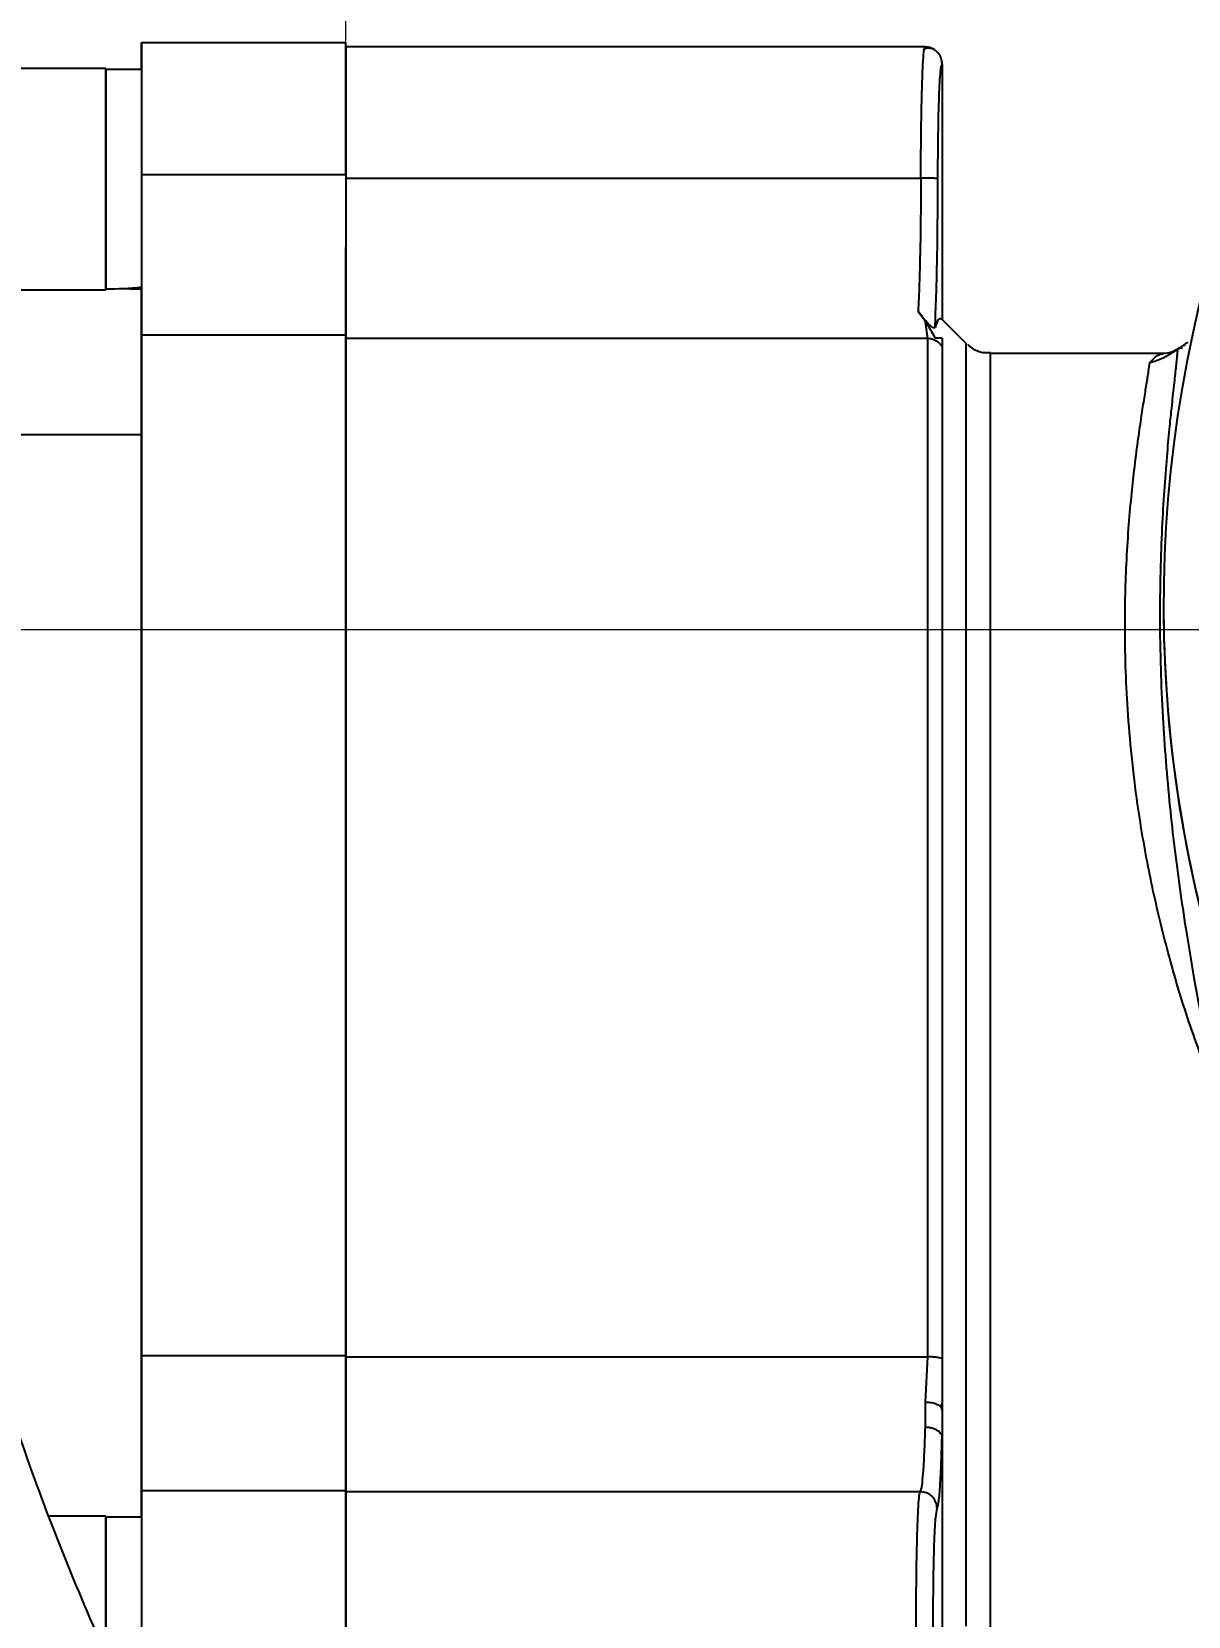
# Model space of a CAD drawing. Header units: millimetres. Extents: x 2085 to 4229, y 754 to 2271.
# Drawn here: x 2929.6 to 2997.5, y 1093.5 to 1186.6 of the extents above; entities that cross this region are included whole.
import ezdxf

# ---------------------------------------------------------------- set-up
doc = ezdxf.new("R2010")
doc.units = ezdxf.units.MM
doc.layers.add('AM_5', color=3, linetype='Continuous', lineweight=25)
doc.styles.add('SLDTEXTSTYLE1', font='txt.shx', dxfattribs={"width": 0.7, "bigfont": 'gbcbig.shx'})
doc.dimstyles.new('SLDDIMSTYLE12$0', dxfattribs={"dimtxt": 12, "dimasz": 10, "dimexe": 0, "dimexo": 0.0625, "dimgap": 0.875, "dimtad": 1, "dimdec": 1, "dimlfac": 1.8, "dimrnd": 1e-09, "dimzin": 12, "dimdsep": 46, "dimtxsty": 'SLDTEXTSTYLE1', "dimcen": 0.09, "dimdle": 8.16, "dimclrd": 3, "dimclre": 3, "dimadec": 0, "dimazin": 3, "dimtfac": 1, "dimtdec": 1, "dimtofl": 0, "dimtmove": 0, "dimatfit": 3, "dimfxl": 0, "dimfrac": 2, "dimtolj": 1, "dimlwd": 5, "dimlwe": 5, "dimarcsym": 0})

# ---------------------------------------------------------------- blocks, each defined once
blk = doc.blocks.new('*D69')
at = {"layer": 'AM_5', "color": 3, "linetype": 'Continuous', "lineweight": 5, "transparency": 16777216}
for p, q in [((2948.087, 1185.979), (2948.087, 1329.463)), ((3061.01, 1329.463), (2958.087, 1329.463))]:
    blk.add_line(p, q, dxfattribs=at)
at = {"layer": 'AM_5', "color": 3, "lineweight": 5, "transparency": 16777216}
blk.add_line((3071.01, 1291.646), (3071.01, 1329.463), dxfattribs=at)
at = {"layer": 'AM_5', "color": 3, "transparency": 16777216}
for points in [[(2958.087, 1331.13), (2958.087, 1327.796), (2948.087, 1329.463)], [(3061.01, 1331.13), (3061.01, 1327.796), (3071.01, 1329.463)]]:
    blk.add_solid(points, dxfattribs=at)
at = {"layer": 'Defpoints', "color": 0, "transparency": 16777216}
for p in [(2948.087, 1329.463), (3071.01, 1291.584), (2948.087, 1185.917)]:
    blk.add_point(p, dxfattribs=at)
at = {"layer": 'AM_5', "color": 0, "transparency": 16777216, "insert": (3009.548, 1336.338), "char_height": 12, "attachment_point": 5, "style": 'SLDTEXTSTYLE1'}
blk.add_mtext('\\A1;123', dxfattribs=at)
blk = doc.blocks.new('*D70')
at = {"layer": 'AM_5', "color": 3, "linetype": 'Continuous', "lineweight": 5, "transparency": 16777216}
for p, q in [((2785.587, 1128.523), (2785.587, 1302.033)), ((2938.087, 1302.033), (2795.587, 1302.033))]:
    blk.add_line(p, q, dxfattribs=at)
at = {"layer": 'AM_5', "color": 3, "lineweight": 5, "transparency": 16777216}
blk.add_line((2948.087, 1183.7), (2948.087, 1302.033), dxfattribs=at)
at = {"layer": 'AM_5', "color": 3, "transparency": 16777216}
for points in [[(2795.587, 1303.7), (2795.587, 1300.366), (2785.587, 1302.033)], [(2938.087, 1303.7), (2938.087, 1300.366), (2948.087, 1302.033)]]:
    blk.add_solid(points, dxfattribs=at)
at = {"layer": 'Defpoints', "color": 0, "transparency": 16777216}
for p in [(2785.587, 1302.033), (2948.087, 1183.637), (2785.587, 1128.461)]:
    blk.add_point(p, dxfattribs=at)
at = {"layer": 'AM_5', "color": 0, "transparency": 16777216, "insert": (2861.08, 1308.908), "char_height": 12, "attachment_point": 5, "style": 'SLDTEXTSTYLE1'}
blk.add_mtext('\\A1;165', dxfattribs=at)
blk = doc.blocks.new('*D72')
at = {"layer": 'AM_5', "color": 3, "lineweight": 5, "transparency": 16777216}
blk.add_line((3026.797, 1151.45), (2876.458, 1151.45), dxfattribs=at)
at = {"layer": 'AM_5', "color": 3, "linetype": 'Continuous', "lineweight": 5, "transparency": 16777216}
for p, q in [((2876.458, 1141.45), (2876.458, 919.825)), ((3006.09, 909.825), (2876.458, 909.825))]:
    blk.add_line(p, q, dxfattribs=at)
at = {"layer": 'AM_5', "color": 3, "transparency": 16777216}
for points in [[(2874.792, 1141.45), (2878.125, 1141.45), (2876.458, 1151.45)], [(2874.792, 919.825), (2878.125, 919.825), (2876.458, 909.825)]]:
    blk.add_solid(points, dxfattribs=at)
at = {"layer": 'Defpoints', "color": 0, "transparency": 16777216}
for p in [(3026.86, 1151.45), (2876.458, 909.825), (3006.153, 909.825)]:
    blk.add_point(p, dxfattribs=at)
at = {"layer": 'AM_5', "color": 0, "transparency": 16777216, "insert": (2869.583, 983.738), "char_height": 12, "attachment_point": 5, "rotation": 90, "style": 'SLDTEXTSTYLE1'}
blk.add_mtext('\\A1;245', dxfattribs=at)

msp = doc.modelspace()

# ---------------------------------------------------------------- linework, layer by layer
at = {"color": 7, "linetype": 'Continuous', "lineweight": 25}
for p, q in [((2948.087, 1185.917), (2936.087, 1185.917)), ((2982.09, 1185.684), (2948.087, 1185.684)), ((2982.042, 1185.53), (2982.086, 1185.684)), ((2982.54, 1185.577), (2982.464, 1185.571)), ((2933.987, 1184.417), (2926.987, 1184.417)), ((2936.087, 1184.357), (2933.987, 1184.357)), ((2983.087, 1184.684), (2983.087, 1169.684)), ((2936.087, 1178.197), (2948.087, 1178.197)), ((2948.087, 1177.981), (2981.841, 1177.981)), ((2933.987, 1173.577), (2933.987, 1171.477)), ((2926.987, 1171.417), (2933.987, 1171.417)), ((2936.087, 1171.477), (2936.087, 1171.592)), ((2981.682, 1170.153), (2982.087, 1169.597)), ((2982.087, 1169.597), (2982.153, 1169.5)), ((2982.087, 1169.597), (2982.087, 1169.522)), ((2982.087, 1169.522), (2982.221, 1168.563)), ((2982.153, 1169.5), (2982.688, 1168.59)), ((2984.501, 1168.27), (2983.084, 1169.687)), ((2948.087, 1168.761), (2936.087, 1168.761)), ((2982.221, 1168.563), (2948.087, 1168.563)), ((2996.062, 1167.684), (2985.916, 1167.684)), ((2996.999, 1167.993), (2997.086, 1168)), ((2997.086, 1168), (2997.208, 1168.01)), ((2997.299, 1168.22), (2997.291, 1168.114)), ((2936.087, 1162.917), (2921.091, 1162.917)), ((2996.088, 1153.141), (2996.088, 1153.129)), ((2936.088, 1108.85), (2948.088, 1108.85)), ((2948.088, 1108.779), (2982.221, 1108.779)), ((2982.221, 1108.779), (2982.088, 1106.128)), ((2983.088, 1108.676), (2983.088, 1105.655)), ((2983.011, 1105.836), (2983.088, 1105.655)), ((2983.019, 1105.827), (2983.088, 1106.03)), ((2983.087, 1105.655), (2983.087, 1106.027)), ((2983.088, 1105.655), (2983.088, 1104.049)), ((2983.088, 1104.049), (2983.088, 1092.849)), ((2948.088, 1100.912), (2936.088, 1100.912)), ((2981.799, 1100.862), (2948.088, 1100.862)), ((2933.988, 1099.417), (2930.676, 1099.417)), ((2936.088, 1099.357), (2933.988, 1099.357))]:
    msp.add_line(p, q, dxfattribs=at)
at = {"color": 7, "linetype": 'Continuous', "lineweight": 25, "flags": 128}
for points in [[(2936.087, 1184.357), (2936.087, 1185.159), (2936.087, 1185.725), (2936.087, 1185.917), (2936.087, 1185.725), (2936.087, 1185.159), (2936.087, 1184.246), (2936.087, 1183.029), (2936.087, 1181.567), (2936.087, 1179.93), (2936.087, 1178.197)], [(2948.087, 1178.197), (2948.087, 1179.93), (2948.087, 1181.567), (2948.087, 1183.029), (2948.087, 1184.246), (2948.087, 1185.159), (2948.087, 1185.725), (2948.087, 1185.917)], [(2933.987, 1184.417), (2933.987, 1184.318), (2933.987, 1183.885), (2933.987, 1183.13), (2933.987, 1182.095), (2933.987, 1180.834), (2933.987, 1179.416), (2933.987, 1177.917)], [(2933.987, 1171.477), (2933.987, 1171.653), (2933.987, 1172.171), (2933.987, 1173.004), (2933.987, 1174.105), (2933.987, 1175.415), (2933.987, 1176.862), (2933.987, 1178.366), (2933.987, 1179.846), (2933.987, 1181.22), (2933.987, 1182.413), (2933.987, 1183.361), (2933.987, 1184.011), (2933.987, 1184.328), (2933.987, 1184.357)], [(2933.987, 1177.917), (2933.987, 1176.418), (2933.987, 1174.999), (2933.987, 1173.739), (2933.987, 1172.703), (2933.987, 1171.948), (2933.987, 1171.515), (2933.987, 1171.417)], [(2936.087, 1178.197), (2936.087, 1176.55), (2936.087, 1174.957), (2936.087, 1173.464), (2936.087, 1172.11), (2936.087, 1170.933), (2936.087, 1169.966), (2936.087, 1169.236), (2936.087, 1168.761)], [(2948.087, 1178.197), (2948.087, 1176.55), (2948.087, 1174.957), (2948.087, 1173.464), (2948.087, 1172.11), (2948.087, 1170.933), (2948.087, 1169.966), (2948.087, 1169.236), (2948.087, 1168.761)], [(2936.087, 1168.761), (2936.087, 1169.236), (2936.087, 1169.966), (2936.087, 1170.933), (2936.087, 1171.477)], [(2936.087, 1162.917), (2936.087, 1163.957), (2936.087, 1165.899), (2936.087, 1167.502), (2936.087, 1168.761)], [(2936.087, 1168.761), (2936.087, 1167.502), (2936.087, 1165.899), (2936.087, 1163.957), (2936.087, 1161.687), (2936.087, 1159.098), (2936.087, 1156.203), (2936.087, 1153.015), (2936.087, 1149.55), (2936.087, 1145.822), (2936.087, 1141.849), (2936.087, 1137.65), (2936.087, 1133.244), (2936.087, 1128.651), (2936.087, 1123.893), (2936.088, 1118.991), (2936.088, 1113.969), (2936.088, 1108.85)], [(2948.088, 1108.85), (2948.087, 1113.969), (2948.087, 1118.991), (2948.087, 1123.893), (2948.087, 1128.651), (2948.087, 1133.244), (2948.087, 1137.65), (2948.087, 1141.849), (2948.087, 1145.822), (2948.087, 1149.55), (2948.087, 1153.015), (2948.087, 1156.203), (2948.087, 1159.098), (2948.087, 1161.687), (2948.087, 1163.957), (2948.087, 1165.899), (2948.087, 1167.502), (2948.087, 1168.761)], [(2982.221, 1168.563), (2982.221, 1167.315), (2982.221, 1165.722), (2982.221, 1163.791), (2982.221, 1161.53), (2982.221, 1158.952), (2982.221, 1156.066), (2982.221, 1152.887), (2982.221, 1149.43), (2982.221, 1145.71), (2982.221, 1141.745), (2982.221, 1137.553), (2982.221, 1133.153), (2982.221, 1128.565), (2982.221, 1123.812), (2982.221, 1118.915), (2982.221, 1113.896), (2982.221, 1108.779)], [(2983.087, 1168.585), (2983.087, 1168.526), (2983.087, 1168.466), (2983.087, 1168.404), (2983.087, 1168.341), (2983.087, 1168.276), (2983.087, 1168.21), (2983.087, 1168.142), (2983.087, 1168.073)], [(2983.087, 1168.073), (2983.087, 1166.833), (2983.087, 1165.25), (2983.087, 1163.332), (2983.087, 1161.086), (2983.087, 1158.524), (2983.087, 1155.657), (2983.087, 1152.499), (2983.087, 1149.064), (2983.087, 1145.368), (2983.087, 1141.428), (2983.087, 1137.263), (2983.087, 1132.892), (2983.087, 1128.334), (2983.087, 1123.611), (2983.088, 1118.746), (2983.088, 1113.759), (2983.088, 1108.676)], [(2984.502, 1092.963), (2984.502, 1098.115), (2984.502, 1103.242), (2984.502, 1108.32), (2984.502, 1113.326), (2984.502, 1118.235), (2984.502, 1123.025), (2984.502, 1127.674), (2984.502, 1132.16), (2984.502, 1136.463), (2984.502, 1140.562), (2984.502, 1144.438), (2984.502, 1148.073), (2984.502, 1151.451), (2984.502, 1154.555), (2984.502, 1157.371), (2984.502, 1159.886), (2984.501, 1162.089), (2984.501, 1163.968), (2984.501, 1165.516), (2984.501, 1166.725), (2984.501, 1167.589), (2984.501, 1168.105), (2984.501, 1168.27)], [(2985.916, 1167.684), (2985.916, 1167.646), (2985.916, 1167.306), (2985.916, 1166.618), (2985.916, 1165.583), (2985.916, 1164.208), (2985.916, 1162.499), (2985.916, 1160.462), (2985.916, 1158.109), (2985.916, 1155.451), (2985.916, 1152.498), (2985.916, 1149.266), (2985.916, 1145.769), (2985.916, 1142.024), (2985.916, 1138.048), (2985.916, 1133.861), (2985.916, 1129.48), (2985.916, 1124.928), (2985.916, 1120.224), (2985.916, 1115.392), (2985.916, 1110.454), (2985.916, 1105.433), (2985.916, 1100.352), (2985.916, 1095.235), (2985.916, 1090.106)], [(2936.087, 1099.357), (2936.087, 1102.879), (2936.087, 1107.796), (2936.087, 1112.638), (2936.087, 1117.379), (2936.087, 1121.996), (2936.087, 1126.464), (2936.087, 1130.761), (2936.087, 1134.866), (2936.087, 1138.757), (2936.087, 1142.414), (2936.087, 1145.819), (2936.087, 1148.955), (2936.087, 1151.804), (2936.087, 1154.354), (2936.087, 1156.591), (2936.087, 1158.503), (2936.087, 1160.081), (2936.087, 1161.317), (2936.087, 1162.204), (2936.087, 1162.738), (2936.087, 1162.917)], [(2936.088, 1108.85), (2936.088, 1107.26), (2936.088, 1105.771), (2936.088, 1104.423), (2936.088, 1103.253), (2936.088, 1102.294), (2936.088, 1101.572), (2936.088, 1101.107), (2936.088, 1100.912)], [(2948.088, 1108.85), (2948.088, 1107.26), (2948.088, 1105.771), (2948.088, 1104.423), (2948.088, 1103.253), (2948.088, 1102.294), (2948.088, 1101.572), (2948.088, 1101.107), (2948.088, 1100.912)], [(2982.088, 1106.128), (2982.088, 1105.935), (2982.088, 1105.745), (2982.088, 1105.558), (2982.088, 1105.373), (2982.088, 1105.19), (2982.088, 1105.011), (2982.088, 1104.834), (2982.088, 1104.66)], [(2936.088, 1100.912), (2936.088, 1100.659), (2936.088, 1100.035), (2936.088, 1099.07), (2936.088, 1097.81), (2936.088, 1096.315), (2936.088, 1094.658), (2936.088, 1092.917), (2936.088, 1091.176), (2936.088, 1089.518), (2936.088, 1088.023), (2936.088, 1086.942)], [(2948.088, 1084.922), (2948.088, 1085.174), (2948.088, 1085.798), (2948.088, 1086.763), (2948.088, 1088.023), (2948.088, 1089.518), (2948.088, 1091.176), (2948.088, 1092.917), (2948.088, 1094.658), (2948.088, 1096.315), (2948.088, 1097.81), (2948.088, 1099.07), (2948.088, 1100.035), (2948.088, 1100.659), (2948.088, 1100.912)], [(2933.988, 1099.417), (2933.988, 1099.373), (2933.988, 1099.025), (2933.988, 1098.347), (2933.988, 1097.377), (2933.988, 1096.167), (2933.988, 1094.781), (2933.988, 1093.295), (2933.988, 1091.788), (2933.988, 1091.343)], [(2933.988, 1091.361), (2933.988, 1092.308), (2933.988, 1093.813), (2933.988, 1095.27), (2933.988, 1096.598), (2933.988, 1097.724), (2933.988, 1098.588), (2933.988, 1099.141), (2933.988, 1099.355), (2933.988, 1099.357)]]:
    msp.add_lwpolyline(points, dxfattribs=at)
at = {"color": 7, "linetype": 'Continuous', "lineweight": 25}
for centre, start, end in [((3071.088, 1152.95), 130.5515, 212.46111), ((3071.087, 1152.938), 179.85416, 214.67082)]:
    msp.add_arc(centre, 75, start, end, dxfattribs=at)
for centre, start_param, end_param in [((2933.987, 1177.917), 4.712389, 4.901786), ((2936.087, 1177.917), 4.618117, 4.712389)]:
    msp.add_ellipse(centre, major_axis=(11.154, 0), ratio=0.577348, start_param=start_param, end_param=end_param, dxfattribs=at)
for points, knots in [([(3070.654, 982.719), (3073.215, 982.744), (3076.795, 982.779), (3082.064, 983.057), (3086.529, 983.393), (3091.845, 983.958), (3097.414, 984.732), (3103.227, 985.742), (3109.199, 986.998), (3115.275, 988.508), (3121.413, 990.279), (3127.578, 992.313), (3133.741, 994.613), (3139.878, 997.178), (3145.966, 1000.008), (3151.986, 1003.102), (3157.919, 1006.457), (3163.748, 1010.069), (3169.457, 1013.935), (3175.033, 1018.049), (3180.46, 1022.406), (3185.726, 1027), (3190.817, 1031.825), (3195.722, 1036.872), (3200.429, 1042.135), (3204.927, 1047.605), (3209.205, 1053.273), (3213.254, 1059.131), (3217.063, 1065.167), (3220.625, 1071.373), (3223.93, 1077.738), (3226.971, 1084.25), (3229.74, 1090.9), (3232.231, 1097.674), (3234.436, 1104.562), (3236.351, 1111.55), (3237.969, 1118.628), (3239.287, 1125.782), (3240.3, 1132.999), (3241.004, 1140.266), (3241.397, 1147.57), (3241.476, 1154.898), (3241.239, 1162.236), (3240.685, 1169.571), (3239.813, 1176.888), (3238.623, 1184.175), (3237.114, 1191.418), (3235.289, 1198.603), (3233.149, 1205.715), (3230.695, 1212.743), (3227.93, 1219.672), (3224.858, 1226.488), (3221.48, 1233.179), (3217.803, 1239.73), (3213.829, 1246.13), (3209.564, 1252.366), (3205.013, 1258.424), (3200.181, 1264.292), (3195.074, 1269.959), (3189.697, 1275.411), (3184.251, 1280.459), (3178.777, 1285.111), (3173.319, 1289.38), (3167.694, 1293.423), (3161.913, 1297.231), (3155.985, 1300.799), (3149.923, 1304.121), (3143.737, 1307.192), (3137.44, 1310.005), (3131.047, 1312.557), (3124.572, 1314.843), (3118.034, 1316.859), (3111.459, 1318.602), (3104.886, 1320.067), (3098.392, 1321.248), (3092.103, 1322.145), (3086.579, 1322.729), (3081.696, 1323.096), (3076.872, 1323.336), (3070.898, 1323.453), (3065.381, 1323.343), (3060.112, 1323.071), (3055.647, 1322.734), (3050.331, 1322.169), (3044.762, 1321.395), (3038.949, 1320.385), (3032.978, 1319.129), (3026.901, 1317.619), (3020.764, 1315.848), (3014.598, 1313.814), (3008.435, 1311.514), (3002.298, 1308.949), (2996.21, 1306.119), (2990.19, 1303.025), (2984.258, 1299.67), (2978.428, 1296.058), (2972.719, 1292.192), (2967.143, 1288.078), (2961.716, 1283.721), (2956.45, 1279.127), (2951.359, 1274.302), (2946.454, 1269.255), (2941.747, 1263.992), (2937.249, 1258.522), (2932.971, 1252.854), (2928.922, 1246.996), (2925.113, 1240.96), (2921.551, 1234.754), (2918.246, 1228.389), (2915.203, 1221.877), (2912.442, 1215.226), (2910.104, 1208.944), (2908.826, 1204.838), (2908.263, 1203.03)], [0, 0, 0, 0, 0.010207, 0.014274, 0.021037, 0.028056, 0.035587, 0.043451, 0.051578, 0.059911, 0.06841, 0.077044, 0.085791, 0.094634, 0.103558, 0.112554, 0.121612, 0.130726, 0.13989, 0.149098, 0.158347, 0.167633, 0.176954, 0.186306, 0.195688, 0.205098, 0.214535, 0.223996, 0.233481, 0.242989, 0.252518, 0.262068, 0.271639, 0.281229, 0.290838, 0.300466, 0.310113, 0.319778, 0.329461, 0.339162, 0.348881, 0.358618, 0.368373, 0.378146, 0.387938, 0.397748, 0.407578, 0.417427, 0.427296, 0.437185, 0.447097, 0.457031, 0.466988, 0.47697, 0.486979, 0.497016, 0.507082, 0.517181, 0.527315, 0.537488, 0.547704, 0.556915, 0.566123, 0.575327, 0.584526, 0.593719, 0.602905, 0.612082, 0.621247, 0.630396, 0.639524, 0.64862, 0.657668, 0.666638, 0.675463, 0.683979, 0.691963, 0.697606, 0.703501, 0.71122, 0.721427, 0.725494, 0.732257, 0.739276, 0.746807, 0.754671, 0.762798, 0.771131, 0.77963, 0.788264, 0.797011, 0.805853, 0.814778, 0.823774, 0.832832, 0.841946, 0.85111, 0.860318, 0.869567, 0.878853, 0.888174, 0.897526, 0.906908, 0.916318, 0.925755, 0.935216, 0.944701, 0.954208, 0.963738, 0.973288, 0.982858, 0.992449, 1, 1, 1, 1]), ([(2962.503, 1049.126), (2961.543, 1050.127), (2959.053, 1052.72), (2955.272, 1057.133), (2951.14, 1062.335), (2947.24, 1067.74), (2943.57, 1073.327), (2940.144, 1079.088), (2936.969, 1085.012), (2934.056, 1091.087), (2931.411, 1097.302), (2929.043, 1103.644), (2926.958, 1110.101), (2925.163, 1116.661), (2923.664, 1123.309), (2922.465, 1130.033), (2921.571, 1136.819), (2920.985, 1143.653), (2920.712, 1150.52), (2920.753, 1157.408), (2921.11, 1164.301), (2921.785, 1171.184), (2922.778, 1178.044), (2924.09, 1184.866), (2925.719, 1191.636), (2927.665, 1198.337), (2929.925, 1204.957), (2932.497, 1211.481), (2935.378, 1217.893), (2938.564, 1224.181), (2942.052, 1230.33), (2945.837, 1236.326), (2949.913, 1242.155), (2954.276, 1247.804), (2958.92, 1253.259), (2963.839, 1258.508), (2968.848, 1263.365), (2973.903, 1267.837), (2978.961, 1271.934), (2984.188, 1275.811), (2989.582, 1279.442), (2994.058, 1282.239), (2996.782, 1283.736), (2997.609, 1284.19)], [0, 0, 0, 0, 0.015178, 0.039329, 0.06356, 0.087866, 0.112243, 0.136687, 0.161195, 0.185765, 0.210395, 0.235082, 0.259825, 0.284624, 0.309477, 0.334382, 0.359341, 0.384352, 0.409415, 0.434531, 0.459699, 0.484921, 0.510196, 0.535528, 0.560915, 0.586361, 0.611867, 0.637436, 0.66307, 0.688773, 0.714548, 0.740401, 0.766336, 0.79236, 0.818482, 0.844709, 0.871054, 0.894803, 0.918543, 0.942272, 0.965987, 0.989686, 1, 1, 1, 1]), ([(2948.087, 1181.917), (2948.087, 1182.446), (2948.087, 1183.851), (2948.087, 1185.262), (2948.087, 1185.888), (2948.087, 1185.291), (2948.087, 1183.594), (2948.087, 1181.038), (2948.087, 1179), (2948.087, 1177.981)], [0, 0, 0, 0, 0.091355, 0.242796, 0.394236, 0.545677, 0.697118, 0.848559, 1, 1, 1, 1]), ([(2981.841, 1177.981), (2981.845, 1178.981), (2981.852, 1180.504), (2981.884, 1182.306), (2981.911, 1183.36), (2981.939, 1184.13), (2981.965, 1184.691), (2981.996, 1185.161), (2982.023, 1185.475), (2982.039, 1185.521), (2982.042, 1185.53)], [0, 0, 0, 0, 0.276006, 0.420829, 0.569794, 0.657735, 0.751932, 0.852383, 0.969954, 1, 1, 1, 1]), ([(2982.696, 1185.478), (2982.586, 1185.539), (2982.368, 1185.66), (2982.14, 1185.588), (2982.026, 1185.552)], [0, 0, 0, 0, 0.500061, 1, 1, 1, 1]), ([(2983.087, 1184.684), (2983.081, 1184.767), (2983.072, 1184.902), (2982.986, 1185.146), (2982.845, 1185.359), (2982.639, 1185.525), (2982.402, 1185.651), (2982.211, 1185.671), (2982.086, 1185.684)], [0, 0, 0, 0, 0.158879, 0.258263, 0.492919, 0.635443, 0.763123, 1, 1, 1, 1]), ([(2982.84, 1177.944), (2982.845, 1178.843), (2982.854, 1180.641), (2982.912, 1182.871), (2982.992, 1184.412), (2983.056, 1184.593), (2983.087, 1184.684)], [0, 0, 0, 0, 0.250108, 0.500057, 0.750022, 1, 1, 1, 1]), ([(2981.841, 1177.981), (2981.838, 1177.211), (2981.832, 1175.674), (2981.798, 1173.571), (2981.748, 1171.64), (2981.705, 1170.669), (2981.682, 1170.153)], [0, 0, 0, 0, 0.250692, 0.499976, 0.734182, 1, 1, 1, 1]), ([(2982.84, 1177.944), (2982.823, 1177.949), (2982.786, 1177.959), (2982.552, 1177.971), (2982.22, 1177.98), (2981.964, 1177.981), (2981.841, 1177.981)], [0, 0, 0, 0, 0.241118, 0.500786, 0.760016, 1, 1, 1, 1]), ([(2982.671, 1169.207), (2982.697, 1169.792), (2982.744, 1170.859), (2982.796, 1173.022), (2982.831, 1175.357), (2982.837, 1177.088), (2982.84, 1177.944)], [0, 0, 0, 0, 0.273586, 0.498961, 0.752012, 1, 1, 1, 1]), ([(2948.087, 1168.494), (2948.087, 1168.833), (2948.087, 1169.509), (2948.087, 1171.506), (2948.087, 1173.204), (2948.087, 1173.917)], [0, 0, 0, 0, 0.367232, 0.734464, 1, 1, 1, 1]), ([(2982.671, 1169.207), (2982.654, 1169.188), (2982.632, 1169.16), (2982.524, 1169.213), (2982.449, 1169.272), (2982.406, 1169.309), (2982.359, 1169.351), (2982.307, 1169.401), (2982.248, 1169.462), (2982.154, 1169.566), (2981.94, 1169.818), (2981.793, 1170.008), (2981.682, 1170.153)], [0, 0, 0, 0, 0.27589, 0.390643, 0.418177, 0.445711, 0.473391, 0.500431, 0.533675, 0.57319, 0.676813, 1, 1, 1, 1]), ([(2982.153, 1169.5), (2982.148, 1169.505), (2982.139, 1169.512), (2982.124, 1169.519), (2982.112, 1169.523), (2982.104, 1169.524), (2982.095, 1169.523), (2982.09, 1169.522), (2982.087, 1169.522)], [0, 0, 0, 0, 0.34149, 0.600702, 0.707015, 0.804216, 0.899366, 1, 1, 1, 1]), ([(2983.08, 1169.684), (2983.013, 1169.718), (2982.876, 1169.788), (2982.74, 1169.403), (2982.671, 1169.207)], [0, 0, 0, 0, 0.490787, 1, 1, 1, 1]), ([(2948.087, 1149.955), (2948.087, 1150.782), (2948.087, 1153.312), (2948.087, 1156.957), (2948.087, 1160.87), (2948.087, 1164.107), (2948.087, 1166.74), (2948.087, 1167.91), (2948.087, 1168.494)], [0, 0, 0, 0, 0.088563, 0.270851, 0.453138, 0.635425, 0.817713, 1, 1, 1, 1]), ([(2983.087, 1168.585), (2983.067, 1168.586), (2983.031, 1168.587), (2982.791, 1168.589), (2982.688, 1168.59)], [0, 0, 0, 0, 0.572197, 1, 1, 1, 1]), ([(2985.922, 1167.716), (2985.775, 1167.713), (2985.412, 1167.705), (2984.942, 1167.9), (2984.684, 1168.124), (2984.59, 1168.206)], [0, 0, 0, 0, 0.298929, 0.743168, 1, 1, 1, 1]), ([(2995.283, 1167.151), (2995.551, 1167.23), (2996.092, 1167.391), (2996.539, 1167.691), (2996.764, 1167.842)], [0, 0, 0, 0, 0.4960276, 1, 1, 1, 1]), ([(2995.283, 1167.151), (2995.436, 1167.316), (2995.726, 1167.626), (2995.955, 1167.658), (2996.062, 1167.673)], [0, 0, 0, 0, 0.531461, 1, 1, 1, 1]), ([(2996.902, 1167.936), (2996.899, 1167.881), (2996.893, 1167.768), (2996.873, 1167.524), (2996.843, 1167.216), (2996.803, 1166.832), (2996.752, 1166.369), (2996.691, 1165.817), (2996.623, 1165.192), (2996.538, 1164.409), (2996.428, 1163.339), (2996.287, 1161.833), (2996.136, 1159.94), (2996, 1157.738), (2995.897, 1155.197), (2995.856, 1152.331), (2995.901, 1149.331), (2996.023, 1146.472), (2996.205, 1143.77), (2996.438, 1141.197), (2996.717, 1138.696), (2997.03, 1136.302), (2997.408, 1133.761), (2997.887, 1130.894), (2998.465, 1127.723), (2998.861, 1125.498), (2999.052, 1124.424)], [0, 0, 0, 0, 0.025798, 0.052502, 0.080111, 0.108627, 0.138057, 0.168399, 0.199647, 0.228925, 0.270324, 0.323854, 0.381548, 0.437425, 0.495939, 0.559621, 0.618731, 0.669144, 0.713337, 0.756217, 0.794267, 0.830596, 0.865167, 0.907089, 0.95513, 1, 1, 1, 1]), ([(2996.909, 1167.949), (2996.794, 1167.878), (2996.527, 1167.712), (2996.23, 1167.694), (2996.06, 1167.684)], [0, 0, 0, 0, 0.431262, 1, 1, 1, 1]), ([(2996.764, 1167.842), (2996.784, 1167.856), (2996.81, 1167.876), (2996.86, 1167.909), (2996.884, 1167.925), (2996.896, 1167.932), (2996.902, 1167.936)], [0, 0, 0, 0, 0.630265, 0.837234, 0.921873, 1, 1, 1, 1]), ([(2996.999, 1167.993), (2996.982, 1167.983), (2996.95, 1167.965), (2996.918, 1167.945), (2996.902, 1167.936)], [0, 0, 0, 0, 0.5015917, 1, 1, 1, 1]), ([(2997.522, 1168.32), (2997.459, 1168.3), (2997.382, 1168.275), (2997.203, 1168.133), (2997.136, 1168.083), (2997.089, 1168.05), (2997.056, 1168.027), (2997.026, 1168.009), (2997.008, 1167.998), (2996.999, 1167.993)], [0, 0, 0, 0, 0.686805, 0.840655, 0.910631, 0.955687, 0.979815, 0.989924, 1, 1, 1, 1]), ([(2999.052, 1124.424), (2998.542, 1125.77), (2997.511, 1128.491), (2996.33, 1132.48), (2995.385, 1136.406), (2994.744, 1139.894), (2994.314, 1143.03), (2994.044, 1145.773), (2993.884, 1148.398), (2993.816, 1150.911), (2993.828, 1153.219), (2993.907, 1155.407), (2994.03, 1157.411), (2994.191, 1159.244), (2994.377, 1160.955), (2994.574, 1162.495), (2994.771, 1163.854), (2994.946, 1164.979), (2995.095, 1165.907), (2995.214, 1166.652), (2995.26, 1166.988), (2995.283, 1167.151)], [0, 0, 0, 0, 0.061871, 0.125065, 0.186471, 0.250138, 0.298567, 0.349062, 0.398575, 0.447808, 0.500098, 0.546398, 0.597991, 0.64858, 0.694937, 0.750549, 0.802481, 0.851101, 0.901264, 0.9521, 1, 1, 1, 1]), ([(2948.087, 1096.917), (2948.087, 1098.703), (2948.087, 1103.639), (2948.087, 1111.579), (2948.087, 1120.548), (2948.087, 1129.036), (2948.087, 1136.903), (2948.087, 1144.013), (2948.087, 1150.245), (2948.087, 1155.491), (2948.087, 1159.669), (2948.087, 1162.676), (2948.087, 1164.567), (2948.087, 1164.792), (2948.087, 1164.903)], [0, 0, 0, 0, 0.049119, 0.135691, 0.222263, 0.308836, 0.395408, 0.48198, 0.568552, 0.655124, 0.741696, 0.828268, 0.91484, 1, 1, 1, 1]), ([(2900.785, 1154.211), (2900.768, 1153.219), (2900.713, 1149.78), (2900.949, 1143.891), (2901.488, 1136.556), (2902.364, 1129.239), (2903.553, 1121.952), (2905.062, 1114.709), (2906.887, 1107.524), (2909.027, 1100.412), (2911.481, 1093.384), (2914.246, 1086.455), (2917.319, 1079.639), (2920.696, 1072.948), (2924.373, 1066.397), (2928.347, 1059.997), (2932.612, 1053.761), (2937.163, 1047.703), (2941.995, 1041.835), (2947.102, 1036.168), (2952.479, 1030.716), (2957.925, 1025.668), (2963.399, 1021.016), (2968.857, 1016.747), (2974.482, 1012.704), (2980.263, 1008.896), (2986.191, 1005.328), (2992.253, 1002.006), (2998.439, 998.935), (3004.736, 996.122), (3011.129, 993.57), (3017.605, 991.284), (3024.142, 989.268), (3030.717, 987.525), (3037.29, 986.06), (3043.784, 984.879), (3050.073, 983.982), (3055.597, 983.398), (3060.48, 983.032), (3065.304, 982.784), (3068.719, 982.743), (3070.654, 982.719)], [0, 0, 0, 0, 0.011098, 0.038456, 0.065866, 0.093327, 0.120841, 0.148408, 0.176031, 0.203709, 0.231446, 0.259243, 0.287104, 0.31503, 0.343027, 0.371097, 0.399245, 0.427478, 0.455801, 0.484223, 0.512754, 0.541404, 0.567237, 0.593062, 0.618875, 0.644675, 0.670459, 0.696222, 0.721959, 0.747663, 0.773323, 0.798921, 0.824432, 0.849809, 0.874965, 0.899718, 0.9236, 0.945993, 0.961817, 0.978352, 1, 1, 1, 1]), ([(2982.088, 1104.66), (2982.07, 1104.142), (2982.033, 1103.058), (2981.965, 1101.936), (2981.886, 1101.097), (2981.831, 1100.947), (2981.799, 1100.862)], [0, 0, 0, 0, 0.238827, 0.49985, 0.714781, 1, 1, 1, 1]), ([(2982.088, 1104.66), (2982.186, 1104.653), (2982.363, 1104.641), (2982.599, 1104.573), (2982.828, 1104.465), (2982.994, 1104.316), (2983.075, 1104.158), (2983.084, 1104.081), (2983.087, 1104.049)], [0, 0, 0, 0, 0.189789, 0.341034, 0.492932, 0.740757, 0.889012, 1, 1, 1, 1]), ([(2982.798, 1099.862), (2982.827, 1099.943), (2982.885, 1100.105), (2982.964, 1101.03), (2983.034, 1102.332), (2983.07, 1103.477), (2983.088, 1104.049)], [0, 0, 0, 0, 0.259369, 0.518405, 0.759426, 1, 1, 1, 1]), ([(2981.563, 1092.883), (2981.566, 1093.745), (2981.571, 1095.504), (2981.613, 1097.992), (2981.671, 1099.646), (2981.737, 1100.627), (2981.776, 1100.776), (2981.799, 1100.862)], [0, 0, 0, 0, 0.210633, 0.429406, 0.679371, 0.816692, 1, 1, 1, 1]), ([(2982.798, 1099.862), (2982.785, 1099.988), (2982.764, 1100.181), (2982.639, 1100.414), (2982.51, 1100.574), (2982.35, 1100.703), (2982.118, 1100.827), (2981.925, 1100.848), (2981.799, 1100.862)], [0, 0, 0, 0, 0.239474, 0.368372, 0.5, 0.631628, 0.760526, 1, 1, 1, 1]), ([(2982.895, 1071.338), (2987.311, 1076.874), (2995.198, 1086.759), (3003.132, 1096.705), (3006.623, 1101.082)], [0, 0, 0, 0, 0.56, 1, 1, 1, 1]), ([(2982.563, 1092.881), (2982.566, 1093.777), (2982.573, 1095.57), (2982.627, 1097.847), (2982.705, 1099.472), (2982.767, 1099.732), (2982.798, 1099.862)], [0, 0, 0, 0, 0.249869, 0.499725, 0.749735, 1, 1, 1, 1])]:
    msp.add_open_spline(points, degree=3, knots=knots, dxfattribs=at)
for points in [[(2948.087, 1177.981), (2948.087, 1176.878), (2948.087, 1174.671), (2948.087, 1171.793), (2948.087, 1169.553), (2948.087, 1168.893), (2948.087, 1168.563)], [(2948.087, 1168.563), (2948.087, 1167.988), (2948.087, 1166.839), (2948.087, 1164.238), (2948.087, 1161.023), (2948.087, 1157.16), (2948.087, 1152.703), (2948.087, 1147.687), (2948.087, 1142.161), (2948.087, 1136.175), (2948.087, 1129.787), (2948.087, 1123.051), (2948.087, 1116.043), (2948.087, 1111.201), (2948.088, 1108.779)], [(2983.087, 1168.073), (2983.038, 1168.144), (2982.939, 1168.285), (2982.726, 1168.44), (2982.483, 1168.543), (2982.308, 1168.556), (2982.221, 1168.563)], [(2948.088, 1108.779), (2948.088, 1107.717), (2948.088, 1105.594), (2948.088, 1103.064), (2948.088, 1101.291), (2948.088, 1101.005), (2948.088, 1100.862)], [(2983.088, 1108.676), (2983.038, 1108.691), (2982.939, 1108.721), (2982.727, 1108.753), (2982.483, 1108.775), (2982.309, 1108.778), (2982.221, 1108.779)], [(2982.088, 1106.128), (2982.218, 1106.12), (2982.479, 1106.106), (2982.819, 1105.998), (2982.947, 1105.89), (2983.011, 1105.836)], [(2948.088, 1100.862), (2948.088, 1100.713), (2948.088, 1100.416), (2948.088, 1098.559), (2948.088, 1095.957), (2948.088, 1093.908), (2948.088, 1092.883)]]:
    msp.add_open_spline(points, degree=3, dxfattribs=at)

# ---------------------------------------------------------------- dimensions: what is measured, and where the dimension line sits
at = {"layer": 'AM_5'}
dim = msp.add_linear_dim(base=(2948.087, 1329.463), p1=(3071.01, 1291.584), p2=(2948.087, 1185.917), text='123', dimstyle='SLDDIMSTYLE12$0', override={"dimlfac": 1}, dxfattribs=at)
dim.commit()
dim.dimension.update_dxf_attribs({"geometry": '*D69', "text_midpoint": (3009.548, 1329.463), "dimtype": 160})
for base, p1, p2, angle, text, picture, middle in [((2785.587, 1302.033), (2948.087, 1183.637), (2785.587, 1128.461), 360, '165', '*D70', (2861.08, 1302.033)), ((2876.458, 909.825), (3026.86, 1151.45), (3006.153, 909.825), 90, '245', '*D72', (2876.458, 983.738))]:
    dim = msp.add_linear_dim(base=base, p1=p1, p2=p2, angle=angle, text=text, dimstyle='SLDDIMSTYLE12$0', override={"dimlfac": 1}, dxfattribs=at)
    dim.commit()
    dim.dimension.update_dxf_attribs({"geometry": picture, "text_midpoint": middle, "dimtype": 160})

doc.saveas('drawing.dxf')
